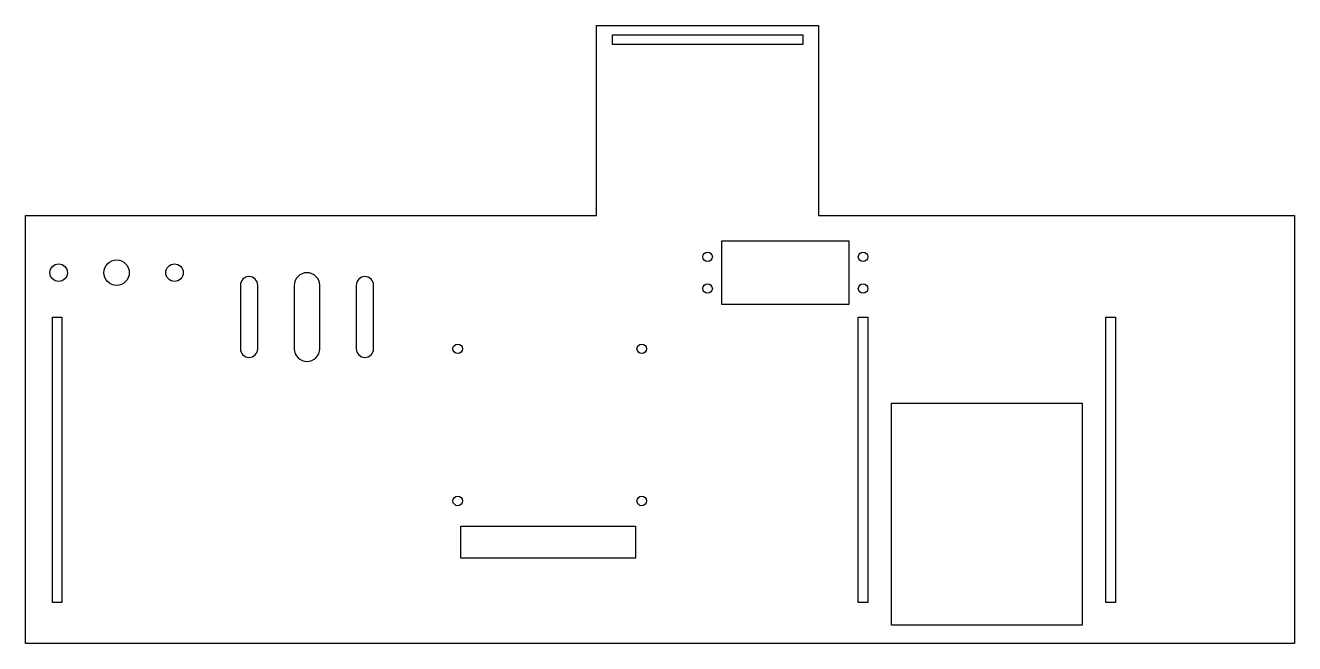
# Model space of a CAD drawing. Extents: x -29 to 371, y -117 to 78.
import ezdxf

# ---------------------------------------------------------------- set-up
doc = ezdxf.new("R2010")
doc.units = 0
doc.header["$MEASUREMENT"] = 0
doc.layers.get('0').update_dxf_attribs({"linetype": 'CONTINUOUS'})
doc.layers.add('Bearings', color=7, linetype='CONTINUOUS')
doc.layers.add('Cross Section', color=7, linetype='CONTINUOUS')

# ---------------------------------------------------------------- blocks, each defined once
blk = doc.blocks.new('SKETCH002')
at = {"layer": 'Bearings', "color": 7}
for points in [[(56, -24, 1), (64, -24), (64, -4, 1), (56, -4)], [(44.5, -4, 1), (39, -4), (39, -24, 1), (44.5, -24)], [(75.5, -24, 1), (81, -24), (81, -4, 1), (75.5, -4)]]:
    blk.add_lwpolyline(points, format="xyb", close=True, dxfattribs=at)
blk = doc.blocks.new('SKETCH004')
at = {"color": 7}
for centre in [(107.5, -24), (165.5, -24), (107.5, -72), (165.5, -72)]:
    blk.add_circle(centre, 1.5, dxfattribs=at)
blk = doc.blocks.new('SKETCH')
at = {"layer": 'Bearings', "color": 7}
for centre, radius in [((0, 0), 4), ((-18.25, 0), 2.75), ((18.25, 0), 2.75)]:
    blk.add_circle(centre, radius, dxfattribs=at)
blk = doc.blocks.new('SKETCH005')
at = {"color": 7}
blk.add_lwpolyline([(190.75, 10), (230.75, 10), (230.75, -10), (190.75, -10)], close=True, dxfattribs=at)
for centre in [(186.25, 5), (235.25, 5), (186.25, -5), (235.25, -5)]:
    blk.add_circle(centre, 1.5, dxfattribs=at)

msp = doc.modelspace()

# ---------------------------------------------------------------- linework, layer by layer
at = {"color": 7}
for points in [[(151.25, 18), (151.25, 78), (221.25, 78), (221.25, 18), (371.25, 18), (371.25, -117), (-28.75, -117), (-28.75, 18)], [(156.25, 75), (216.25, 75), (216.25, 72), (156.25, 72)], [(244.25, -41.2), (304.25, -41.2), (304.25, -111.2), (244.25, -111.2)], [(108.5, -80), (163.5, -80), (163.5, -90), (108.5, -90)]]:
    msp.add_lwpolyline(points, close=True, dxfattribs=at)
at = {"layer": 'Cross Section', "color": 7}
for points in [[(-20.25, -14), (-17.25, -14), (-17.25, -104), (-20.25, -104)], [(233.75, -14), (236.75, -14), (236.75, -104), (233.75, -104)], [(311.75, -14), (314.75, -14), (314.75, -104), (311.75, -104)]]:
    msp.add_lwpolyline(points, close=True, dxfattribs=at)

# ---------------------------------------------------------------- block references
at = {"color": 7}
for name in ['SKETCH005', 'SKETCH004']:
    msp.add_blockref(name, (0, 0), dxfattribs=at)
at = {"layer": 'Bearings', "color": 7}
for name in ['SKETCH', 'SKETCH002']:
    msp.add_blockref(name, (0, 0), dxfattribs=at)

doc.saveas('drawing.dxf')
